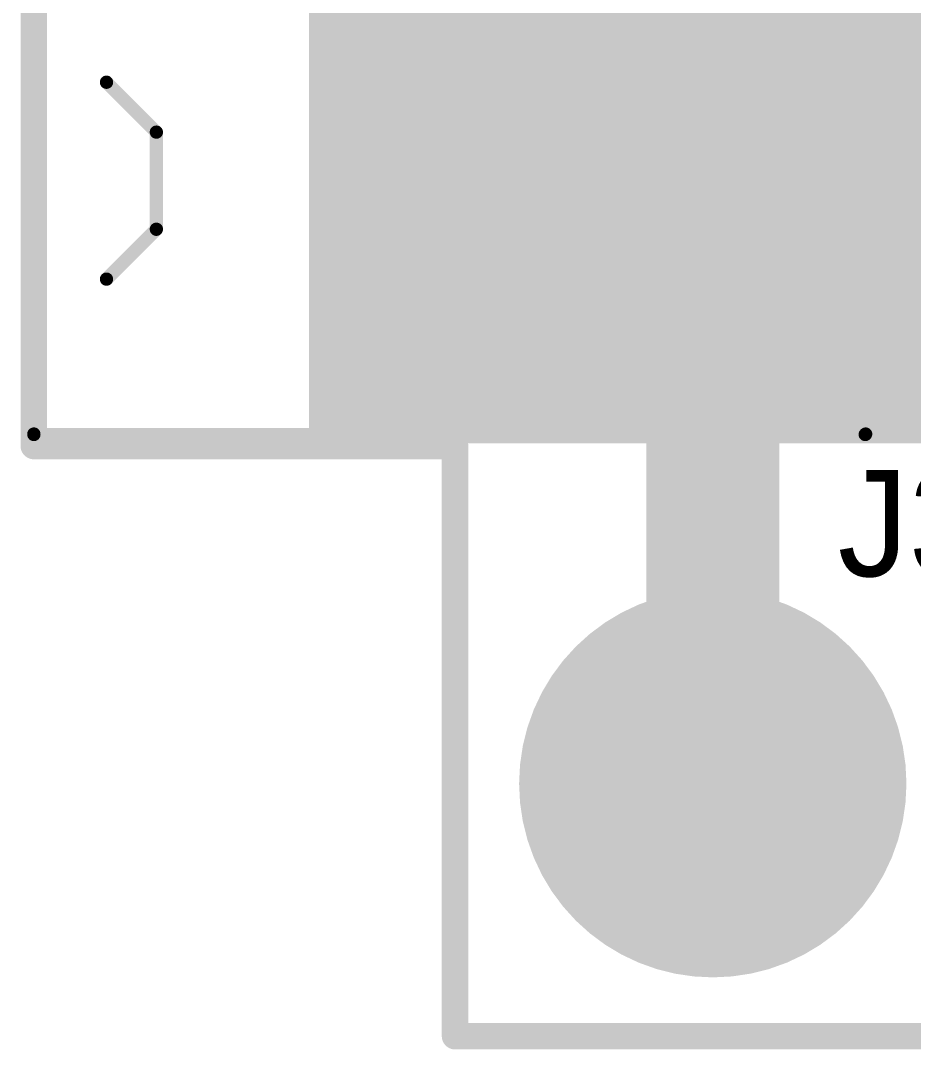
# Model space of a CAD drawing. Header units: millimetres. Extents: x 0.84 to 3.53, y 1.94 to 3.84.
# Drawn here: x 0.8375 to 1.1735, y 1.993 to 2.38 of the extents above; entities that cross this region are included whole.
import ezdxf

# ---------------------------------------------------------------- set-up
doc = ezdxf.new("R2010")
doc.units = ezdxf.units.MM
doc.header["$MEASUREMENT"] = 0
for name, color, linetype in [('BottomLayer', 5, 'Continuous'), ('BottomSolder', 6, 'Continuous'), ('Mechanical2', 216, 'Continuous'), ('MultiLayer', 9, 'Continuous'), ('PadHoleLayer', 156, 'Continuous'), ('TopLayer', 1, 'Continuous'), ('TopOverlay', 2, 'Continuous'), ('TopSolder', 216, 'Continuous')]:
    doc.layers.add(name, color=color, linetype=linetype)

# ---------------------------------------------------------------- blocks, each defined once
blk = doc.blocks.new('WJ126V_5_0_6P_56')
at = {"layer": 'BottomLayer', "const_width": 0.04921}
blk.add_lwpolyline([(0.46752, 0, 1), (0.51673, 0, 1)], format="xyb", close=True, dxfattribs=at)
at = {"layer": 'BottomSolder', "const_width": 0.05321}
blk.add_lwpolyline([(0.46552, 0, 1), (0.51873, 0, 1)], format="xyb", close=True, dxfattribs=at)
at = {"layer": 'MultiLayer', "const_width": 0.04921}
blk.add_lwpolyline([(0.46752, 0, 1), (0.51673, 0, 1)], format="xyb", close=True, dxfattribs=at)
at = {"layer": 'PadHoleLayer', "const_width": 0.02559}
blk.add_lwpolyline([(0.47933, 0, 1), (0.50492, 0, 1)], format="xyb", close=True, dxfattribs=at)
at = {"layer": 'TopLayer', "const_width": 0.04921}
blk.add_lwpolyline([(0.46752, 0, 1), (0.51673, 0, 1)], format="xyb", close=True, dxfattribs=at)
at = {"layer": 'TopOverlay', "const_width": 0.005}
for points in [[(0.591, 0.15454), (0, 0.15454)], [(0.59117, 0.15438), (0.591, 0.15454)], [(0.59117, -0.15854), (0.59117, 0.15438)], [(0.45865, -0.1312), (0.47742, -0.11243)], [(0.51396, -0.11243), (0.47742, -0.11243)], [(0.53273, -0.1312), (0.51396, -0.11243)], [(0.591, -0.15854), (0, -0.15854)]]:
    blk.add_lwpolyline(points, dxfattribs=at)
at = {"layer": 'TopOverlay', "const_width": 0.0025}
for points in [[(0.58975, 0.15454, 1), (0.59225, 0.15454, 1)], [(0.58975, 0.15454, 1), (0.59225, 0.15454, 1)], [(0.58992, 0.15438, 1), (0.59242, 0.15438, 1)], [(0.58992, 0.15438, 1), (0.59242, 0.15438, 1)], [(0.47617, -0.11243, 1), (0.47867, -0.11243, 1)], [(0.47617, -0.11243, 1), (0.47867, -0.11243, 1)], [(0.51271, -0.11243, 1), (0.51521, -0.11243, 1)], [(0.51271, -0.11243, 1), (0.51521, -0.11243, 1)], [(0.4574, -0.1312, 1), (0.4599, -0.1312, 1)], [(0.53148, -0.1312, 1), (0.53398, -0.1312, 1)], [(0.58975, -0.15854, 1), (0.59225, -0.15854, 1)], [(0.58992, -0.15854, 1), (0.59242, -0.15854, 1)]]:
    blk.add_lwpolyline(points, format="xyb", close=True, dxfattribs=at)
at = {"layer": 'TopSolder', "const_width": 0.05321}
blk.add_lwpolyline([(0.46552, 0, 1), (0.51873, 0, 1)], format="xyb", close=True, dxfattribs=at)

msp = doc.modelspace()

# ---------------------------------------------------------------- linework, layer by layer
at = {"layer": 'BottomLayer', "const_width": 0.0689}
msp.add_lwpolyline([(1.06355, 2.093, 1), (1.13245, 2.093, 1)], format="xyb", close=True, dxfattribs=at)
at = {"layer": 'BottomSolder', "const_width": 0.0729}
msp.add_lwpolyline([(1.06155, 2.093, 1), (1.13445, 2.093, 1)], format="xyb", close=True, dxfattribs=at)
at = {"layer": 'Mechanical2', "const_width": 0.01}
for points in [[(0.84246, 3.411), (0.84246, 2.22)], [(0.84246, 2.22), (1.001, 2.22)], [(1.001, 1.998), (1.001, 2.22)], [(1.001, 1.998), (1.32, 1.998)]]:
    msp.add_lwpolyline(points, dxfattribs=at)
at = {"layer": 'Mechanical2', "const_width": 0.005}
for points in [[(0.83996, 2.22, 1), (0.84496, 2.22, 1)], [(0.83996, 2.22, 1), (0.84496, 2.22, 1)], [(0.9985, 2.22, 1), (1.0035, 2.22, 1)], [(0.9985, 2.22, 1), (1.0035, 2.22, 1)], [(0.9985, 1.998, 1), (1.0035, 1.998, 1)], [(0.9985, 1.998, 1), (1.0035, 1.998, 1)]]:
    msp.add_lwpolyline(points, format="xyb", close=True, dxfattribs=at)
at = {"layer": 'MultiLayer', "const_width": 0.0689}
msp.add_lwpolyline([(1.06355, 2.093, 1), (1.13245, 2.093, 1)], format="xyb", close=True, dxfattribs=at)
at = {"layer": 'PadHoleLayer', "const_width": 0.04921}
msp.add_lwpolyline([(1.07339, 2.093, 1), (1.12261, 2.093, 1)], format="xyb", close=True, dxfattribs=at)
at = {"layer": 'TopLayer', "const_width": 0.05}
for points in [[(1.001, 2.32337), (1.001, 2.52022)], [(1.098, 2.123), (1.098, 2.283)]]:
    msp.add_lwpolyline(points, dxfattribs=at)
at = {"layer": 'TopLayer'}
for points, const_width in [([(0.9885, 2.32337, 1), (1.0135, 2.32337, 1)], 0.025), ([(1.0855, 2.283, 1), (1.1105, 2.283, 1)], 0.025), ([(1.06355, 2.093, 1), (1.13245, 2.093, 1)], 0.0689), ([(1.0855, 2.123, 1), (1.1105, 2.123, 1)], 0.025)]:
    msp.add_lwpolyline(points, format="xyb", close=True, dxfattribs=dict(at, const_width=const_width))
msp.add_solid([(0.946, 2.221), (1.358, 2.221), (0.946, 2.584), (1.358, 2.584)], dxfattribs=at)
at = {"layer": 'TopSolder', "const_width": 0.0729}
msp.add_lwpolyline([(1.06155, 2.093, 1), (1.13445, 2.093, 1)], format="xyb", close=True, dxfattribs=at)

# ---------------------------------------------------------------- block references
at = {"rotation": 270}
msp.add_blockref('WJ126V_5_0_6P_56', (1.001, 2.8155), dxfattribs=at)

# ---------------------------------------------------------------- texts
at = {"layer": 'TopOverlay'}
msp.add_text('J3', height=0.04, dxfattribs=at).set_placement((1.145, 2.171))

doc.saveas('drawing.dxf')
